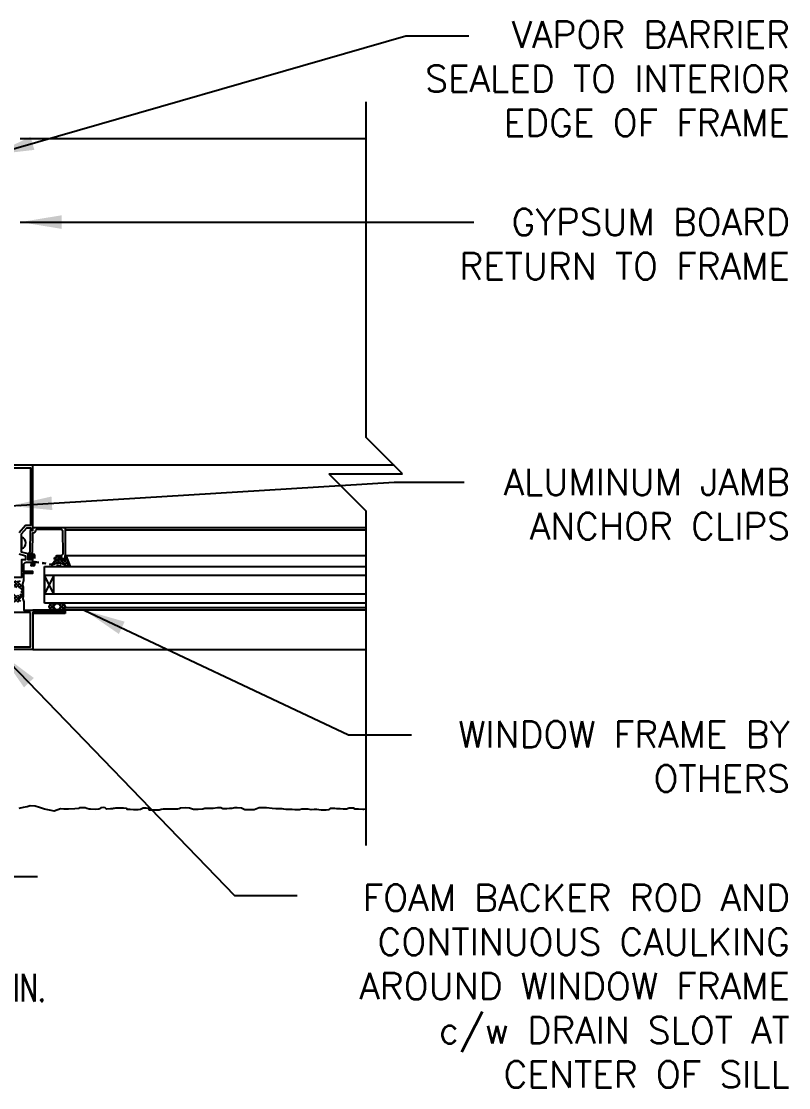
# Model space of a CAD drawing. Header units: inches. Extents: x 2880.3 to 2936.4, y 452.5 to 523.7.
# Drawn here: x 2915.54 to 2936.39, y 489.12 to 518.1 of the extents above; entities that cross this region are included whole.
import ezdxf

# ---------------------------------------------------------------- set-up
doc = ezdxf.new("R2010")
doc.units = ezdxf.units.IN
doc.header["$LTSCALE"] = 0.5
doc.header["$MEASUREMENT"] = 0
doc.linetypes.add('HIDDEN2', pattern=[0.1875, 0.125, -0.0625])
doc.layers.get('Defpoints').update_dxf_attribs({"linetype": 'CONTINUOUS'})
for name, color, linetype in [('HATCH', 12, 'CONTINUOUS'), ('LINE18', 9, 'CONTINUOUS'), ('line25', 2, 'CONTINUOUS'), ('LINE9', 9, 'CONTINUOUS'), ('TEXT', 4, 'CONTINUOUS')]:
    doc.layers.add(name, color=color, linetype=linetype)
doc.styles.add('DIM', font='romans.shx', dxfattribs={"width": 0.7})
doc.styles.get("Standard").update_dxf_attribs({"font": 'romans.shx'})
doc.dimstyles.new('ext_12', dxfattribs={"dimscale": 12, "dimtxt": 0.09375, "dimasz": 0.09375, "dimexe": 0.09375, "dimexo": 0.0625, "dimgap": 0.0625, "dimtad": 1, "dimdec": 1, "dimzin": 3, "dimdsep": 46, "dimlunit": 4, "dimtxsty": 'DIM', "dimcen": 0.09, "dimdle": 0.09375, "dimclrt": 4, "dimadec": 0, "dimazin": 0, "dimtfac": 1, "dimtdec": 1, "dimtmove": 2, "dimatfit": 3, "dimfxl": 0, "dimfrac": 2, "dimtolj": 1, "dimtzin": 0, "dimarcsym": 0})
doc.dimstyles.new('ext_8', dxfattribs={"dimscale": 8, "dimtxt": 0.09375, "dimasz": 0.09375, "dimexe": 0.09375, "dimexo": 0.0625, "dimgap": 0.0625, "dimtad": 1, "dimdec": 1, "dimzin": 3, "dimdsep": 46, "dimlunit": 4, "dimtxsty": 'DIM', "dimcen": 0.09, "dimdle": 0.09375, "dimclrt": 4, "dimadec": 0, "dimazin": 0, "dimtfac": 1, "dimtdec": 1, "dimtmove": 2, "dimatfit": 3, "dimfxl": 0, "dimfrac": 2, "dimtolj": 1, "dimtzin": 0, "dimarcsym": 0})

# ---------------------------------------------------------------- blocks, each defined once
blk = doc.blocks.new('*D9')
at = {"layer": 'Defpoints', "color": 0}
for p in [(2912.984, 505.282), (2914.484, 501.532), (2914.484, 494.859)]:
    blk.add_point(p, dxfattribs=at)
at = {"layer": 'TEXT', "color": 0, "lineweight": -2}
for p, q in [((2912.984, 504.782), (2912.984, 494.109)), ((2914.484, 501.032), (2914.484, 494.109)), ((2912.234, 494.859), (2911.484, 494.859)), ((2912.984, 494.859), (2914.484, 494.859)), ((2915.234, 494.859), (2915.984, 494.859))]:
    blk.add_line(p, q, dxfattribs=at)
at = {"layer": 'TEXT', "color": 0}
for points in [[(2912.234, 494.984), (2912.234, 494.734), (2912.984, 494.859)], [(2915.234, 494.984), (2915.234, 494.734), (2914.484, 494.859)]]:
    blk.add_solid(points, dxfattribs=at)
at = {"layer": 'TEXT', "color": 4, "insert": (2913.872, 491.837), "char_height": 0.75, "attachment_point": 5, "style": 'DIM'}
blk.add_mtext('\\A1;1 1/2" \\P (38mm)MIN. \\PCOVER', dxfattribs=at)

msp = doc.modelspace()

# ---------------------------------------------------------------- hatches: boundary and pattern name
at = {"layer": 'HATCH'}
h = msp.add_hatch(dxfattribs=at)
h.set_pattern_fill('ANSI37', color=256, scale=0.5, angle=90, style=0)
h.set_pattern_definition([(135, (3436.851514, -2218.355794), (-0.0441941738, -0.0441941738), []), (225, (3436.851514, -2218.355794), (0.0441941738, -0.0441941738), [])])
h.paths.add_polyline_path([(2916.393, 502.287), (2916.64, 502.287, -0.973119), (2916.645, 502.097), (2916.393, 502.097, -1.00028)])
h.paths.add_polyline_path([(2916.516, 502.105, 1), (2916.516, 502.28, 1)], flags=16)
h.paths.add_polyline_path([(2916.734, 503.458), (2916.734, 503.583, -0.392741), (2916.76, 503.564), (2916.871, 503.287), (2916.767, 503.287, 0.314564), (2916.423, 503.341), (2916.397, 503.345), (2916.397, 503.372, -0.149443), (2916.516, 503.474), (2916.516, 503.474, 0.192913), (2916.537, 503.482, -0.089226), (2916.631, 503.497), (2916.634, 503.478, 0.315299), (2916.637, 503.475)])
h.paths.add_polyline_path([(2915.356, 502.82, 0.772598), (2915.341, 502.845, -0.343149), (2915.329, 502.85), (2915.32, 502.866, -0.131652), (2915.319, 502.87), (2915.319, 502.889, -0.414214), (2915.327, 502.897), (2915.516, 502.897, -0.414214), (2915.524, 502.889), (2915.524, 502.87, -0.131652), (2915.523, 502.866), (2915.514, 502.85, -0.343149), (2915.502, 502.845, 0.772598), (2915.488, 502.82), (2915.595, 502.713), (2915.595, 502.506), (2915.488, 502.399, 0.772598), (2915.502, 502.374, -0.343149), (2915.514, 502.369), (2915.523, 502.353, -0.131652), (2915.524, 502.349), (2915.524, 502.33, -0.414214), (2915.516, 502.322), (2915.327, 502.322, -0.414214), (2915.319, 502.33), (2915.319, 502.349, -0.131652), (2915.32, 502.353), (2915.329, 502.369, -0.343149), (2915.341, 502.374, 0.772598), (2915.356, 502.399), (2915.248, 502.506), (2915.248, 502.713)])
h.paths.add_polyline_path([(2915.537, 502.637), (2915.537, 502.582, -0.323848), (2915.495, 502.525, -0.326502), (2915.348, 502.525, -0.323848), (2915.307, 502.582), (2915.307, 502.637, -0.323848), (2915.348, 502.694, -0.326502), (2915.495, 502.694, -0.323848)], flags=16)

# ---------------------------------------------------------------- linework, layer by layer
for p, q in [((2924.901, 514.907), (2915.515, 514.907)), ((2925.669, 506.032), (2915.859, 506.032)), ((2916.734, 504.346), (2924.901, 504.346)), ((2916.734, 503.583), (2924.901, 503.583)), ((2915.595, 502.737), (2915.595, 502.482)), ((2924.901, 502.162), (2916.73, 502.162)), ((2924.901, 502.097), (2915.859, 502.097))]:
    msp.add_line(p, q, dxfattribs=at)
at = {"layer": 'HATCH', "flags": 128}
for points in [[(2916.734, 504.282), (2924.901, 504.282)], [(2915.859, 501.032), (2924.901, 501.032)]]:
    msp.add_lwpolyline(points, dxfattribs=at)
at = {"layer": 'HATCH'}
for points in [[(2916.734, 503.458), (2916.734, 503.583), (2916.737, 503.583, -0.36397), (2916.76, 503.564), (2916.871, 503.287), (2916.767, 503.287, 0.314564), (2916.423, 503.341), (2916.397, 503.345), (2916.397, 503.372, -0.264552), (2916.631, 503.497), (2916.634, 503.478, 0.315299), (2916.637, 503.475)], [(2916.645, 502.097), (2916.393, 502.097, -1), (2916.393, 502.287), (2916.64, 502.287, -0.973119)]]:
    msp.add_lwpolyline(points, format="xyb", close=True, dxfattribs=at)
msp.add_lwpolyline([(2924.901, 496.692), (2924.888, 496.688), (2924.841, 496.677), (2924.823, 496.677), (2924.704, 496.688), (2924.611, 496.692), (2924.572, 496.717), (2924.454, 496.713), (2924.374, 496.692), (2924.284, 496.692), (2924.205, 496.695), (2924.112, 496.695), (2924.065, 496.706), (2923.932, 496.703), (2923.888, 496.67), (2923.824, 496.659), (2923.698, 496.659), (2923.629, 496.67), (2923.572, 496.677), (2923.496, 496.677), (2923.417, 496.667), (2923.341, 496.688), (2923.276, 496.688), (2923.165, 496.688), (2923.1, 496.667), (2922.981, 496.667), (2922.906, 496.681), (2922.819, 496.681), (2922.733, 496.681), (2922.677, 496.685), (2922.626, 496.695), (2922.457, 496.699), (2922.356, 496.71), (2922.205, 496.724), (2922.115, 496.724), (2922.007, 496.721), (2921.87, 496.67), (2921.788, 496.667), (2921.618, 496.67), (2921.521, 496.713), (2921.406, 496.721), (2921.334, 496.721), (2921.266, 496.71), (2921.197, 496.703), (2921.129, 496.699), (2921.021, 496.695), (2920.963, 496.728), (2920.873, 496.728), (2920.752, 496.71), (2920.525, 496.71), (2920.471, 496.692), (2920.348, 496.681), (2920.219, 496.677), (2920.114, 496.713), (2920.01, 496.721), (2919.87, 496.713), (2919.834, 496.699), (2919.79, 496.688), (2919.711, 496.685), (2919.614, 496.685), (2919.502, 496.692), (2919.398, 496.692), (2919.344, 496.681), (2919.29, 496.663), (2919.222, 496.659), (2919.135, 496.663), (2919.045, 496.663), (2919.02, 496.663), (2919.006, 496.706), (2918.934, 496.713), (2918.858, 496.713), (2918.818, 496.695), (2918.779, 496.677), (2918.721, 496.674), (2918.664, 496.674), (2918.592, 496.674), (2918.505, 496.677), (2918.422, 496.681), (2918.398, 496.703), (2918.315, 496.713), (2918.243, 496.713), (2918.168, 496.713), (2918.099, 496.713), (2918.067, 496.706), (2918.045, 496.703), (2918.024, 496.699), (2917.966, 496.699), (2917.854, 496.688), (2917.822, 496.724), (2917.772, 496.731), (2917.707, 496.728), (2917.692, 496.703), (2917.653, 496.685), (2917.556, 496.681), (2917.422, 496.692), (2917.39, 496.692), (2917.322, 496.706), (2917.275, 496.724), (2917.127, 496.724), (2917.095, 496.71), (2917.001, 496.695), (2916.828, 496.692), (2916.695, 496.692), (2916.605, 496.699), (2916.436, 496.634), (2916.357, 496.649), (2916.17, 496.685), (2916.04, 496.731), (2915.918, 496.771), (2915.781, 496.778), (2915.702, 496.753), (2915.59, 496.731), (2915.472, 496.706)], dxfattribs=at)
msp.add_circle((2916.516, 502.192), 0.0875, dxfattribs=at)
at = {"layer": 'LINE18'}
for p, q in [((2916.173, 503.287), (2924.901, 503.287)), ((2916.173, 502.287), (2916.173, 503.287)), ((2924.901, 502.287), (2916.173, 502.287)), ((2916.734, 502.003), (2915.859, 502.003)), ((2915.859, 502.003), (2915.859, 501.047)), ((2916.734, 502.097), (2916.734, 502.003))]:
    msp.add_line(p, q, dxfattribs=at)
for points in [[(2915.488, 502.82), (2915.578, 502.73, 0.713293), (2915.595, 502.738), (2915.585, 502.815), (2915.608, 502.9, 0.065543), (2915.609, 502.906), (2915.609, 503.108), (2915.626, 503.098), (2915.859, 503.098), (2915.859, 503.148), (2915.626, 503.148), (2915.609, 503.138), (2915.609, 503.334, -0.414214), (2915.671, 503.396), (2915.809, 503.396), (2915.809, 503.334), (2915.817, 503.334, 0.325505), (2915.846, 503.355), (2915.859, 503.396), (2915.859, 503.569, 0.414214), (2915.844, 503.584), (2915.824, 503.584, 0.414214), (2915.809, 503.569), (2915.809, 503.461), (2915.726, 503.461), (2915.726, 503.626), (2915.551, 503.673), (2915.551, 504.173), (2915.691, 504.334), (2915.794, 504.334), (2915.794, 504.282, 0.36397), (2915.802, 504.272), (2915.847, 504.264, 0.466308), (2915.859, 504.274), (2915.859, 506.032), (2915.234, 506.032)], [(2915.486, 503.623), (2915.661, 503.576), (2915.661, 503.461), (2915.544, 503.461), (2915.544, 502.987), (2915.292, 502.987, 0.414214)], [(2915.488, 502.399), (2915.578, 502.489, -0.713293), (2915.595, 502.481), (2915.585, 502.404), (2915.608, 502.319, -0.065543), (2915.609, 502.313), (2915.609, 502.097), (2916.244, 502.097), (2916.264, 502.077), (2916.284, 502.097), (2916.304, 502.077), (2916.324, 502.097), (2916.344, 502.077), (2916.364, 502.097), (2916.384, 502.077), (2916.404, 502.097), (2916.424, 502.077), (2916.444, 502.097), (2916.464, 502.077), (2916.484, 502.097), (2916.504, 502.077), (2916.524, 502.097), (2916.544, 502.077), (2916.564, 502.097), (2916.584, 502.077), (2916.604, 502.097), (2916.624, 502.077), (2916.644, 502.097), (2916.664, 502.077), (2916.684, 502.097), (2916.734, 502.097), (2916.734, 502.032), (2915.859, 502.032), (2915.859, 501.032), (2915.234, 501.032)]]:
    msp.add_lwpolyline(points, format="xyb", dxfattribs=at)
msp.add_lwpolyline([(2915.284, 505.967), (2915.794, 505.967), (2915.794, 504.399), (2915.66, 504.399), (2915.486, 504.195)], dxfattribs=at)
msp.add_lwpolyline([(2916.481, 503.524, 0.414214), (2916.496, 503.539), (2916.496, 503.571, -0.414214), (2916.511, 503.586), (2916.621, 503.586, 0.418403), (2916.683, 503.649), (2916.675, 504.226, 0.413933), (2916.614, 504.285), (2915.944, 504.276, 0.407793), (2915.929, 504.262, -0.413876), (2915.858, 504.192, 0.412234), (2915.843, 504.177), (2915.836, 503.659, -0.339454), (2915.825, 503.645), (2915.791, 503.636), (2915.789, 503.529), (2915.794, 503.529, -1), (2915.794, 503.499), (2915.787, 503.499, -0.372719), (2915.758, 503.525), (2915.756, 503.545), (2915.744, 503.631, -0.380036), (2915.782, 503.686), (2915.786, 503.687), (2915.794, 504.255, -0.457705), (2915.812, 504.27), (2915.859, 504.262), (2915.859, 504.346), (2916.734, 504.346), (2916.734, 503.526, -0.267949), (2916.727, 503.513), (2916.663, 503.476, -0.57735), (2916.64, 503.489), (2916.64, 503.536), (2916.546, 503.536), (2916.546, 503.504, -0.414214), (2916.516, 503.474), (2916.462, 503.474, -0.414214), (2916.447, 503.489), (2916.447, 503.509, -0.414214), (2916.462, 503.524)], format="xyb", close=True, dxfattribs=at)
at = {"layer": 'LINE18', "linetype": 'HIDDEN2'}
msp.add_lwpolyline([(2915.874, 503.332), (2915.874, 503.587, 0.414214), (2915.869, 503.592), (2915.814, 503.592, -1), (2915.814, 503.617), (2915.886, 503.617, -0.414214), (2915.899, 503.604), (2915.899, 503.432, 0.370632), (2915.91, 503.419), (2916.612, 503.312, -0.995096), (2916.609, 503.295), (2915.913, 503.393, 0.455835), (2915.899, 503.38), (2915.899, 503.314, -0.414214), (2915.886, 503.302), (2915.814, 503.302, -1), (2915.814, 503.327), (2915.869, 503.327, 0.414214)], format="xyb", close=True, dxfattribs=at)
at = {"layer": 'LINE18'}
for points in [[(2916.173, 502.537), (2916.423, 502.537), (2916.423, 503.037), (2916.173, 503.037)], [(2915.794, 502.032), (2915.299, 502.032), (2915.299, 501.097), (2915.794, 501.097)]]:
    msp.add_lwpolyline(points, close=True, dxfattribs=at)
at = {"layer": 'line25', "color": 12}
for p, q in [((2924.901, 503.037), (2916.173, 503.037)), ((2916.423, 502.537), (2916.173, 503.037)), ((2916.423, 503.037), (2916.173, 502.537)), ((2916.173, 502.537), (2924.901, 502.537))]:
    msp.add_line(p, q, dxfattribs=at)
at = {"layer": 'LINE9'}
for p, q in [((2924.901, 515.907), (2924.901, 506.799)), ((2925.901, 505.799), (2924.901, 506.799)), ((2923.901, 505.799), (2925.901, 505.799)), ((2923.901, 505.799), (2924.901, 504.799)), ((2924.901, 504.799), (2924.901, 495.701)), ((2915.551, 504.077), (2915.551, 503.768))]:
    msp.add_line(p, q, dxfattribs=at)
msp.add_arc((2915.511, 503.923), 0.159, 284.3271, 75.6729, dxfattribs=at)

# ---------------------------------------------------------------- texts
at = {"layer": 'TEXT', "char_height": 0.72, "attachment_point": 3}
for s, insert, width in [('VAPOR BARRIER SEALED TO INTERIOR EDGE OF FRAME', (2936.422, 518.096), 12.27646), ('GYPSUM BOARD RETURN TO FRAME', (2936.422, 513.002), 12.27646), ('ALUMINUM JAMB ANCHOR CLIPS', (2936.422, 505.939), 12.27646), ('WINDOW FRAME BY OTHERS', (2936.422, 499.082), 12.27646), ('FOAM BACKER ROD AND CONTINUOUS CAULKING AROUND WINDOW FRAME c/w DRAIN SLOT AT CENTER OF SILL ', (2936.422, 494.643), 14.78316)]:
    msp.add_mtext(s, dxfattribs=dict(at, insert=insert, width=width))

# ---------------------------------------------------------------- dimensions: what is measured, and where the dimension line sits
at = {"layer": 'TEXT'}
dim = msp.add_linear_dim(base=(2914.484, 494.859), p1=(2912.984, 505.282), p2=(2914.484, 501.532), text='<> \\P (38mm)MIN. \\PCOVER', dimstyle='ext_8', dxfattribs=at)
dim.commit()
dim.dimension.update_dxf_attribs({"geometry": '*D9', "text_midpoint": (2913.872, 491.837), "dimtype": 160})

# ---------------------------------------------------------------- leaders
for points in [[(2914.765, 514.47), (2925.994, 517.698), (2927.699, 517.698)], [(2915.515, 512.641), (2926.132, 512.641), (2927.836, 512.641)], [(2915.251, 504.93), (2925.669, 505.578), (2927.573, 505.578)], [(2917.255, 502.097), (2924.436, 498.706), (2926.14, 498.706)], [(2914.968, 500.935), (2921.336, 494.342), (2923.04, 494.342)]]:
    msp.add_leader(points, dimstyle='ext_12', override={"dimgap": 0.0625, "dimtad": 0}, dxfattribs=at)

doc.saveas('drawing.dxf')
